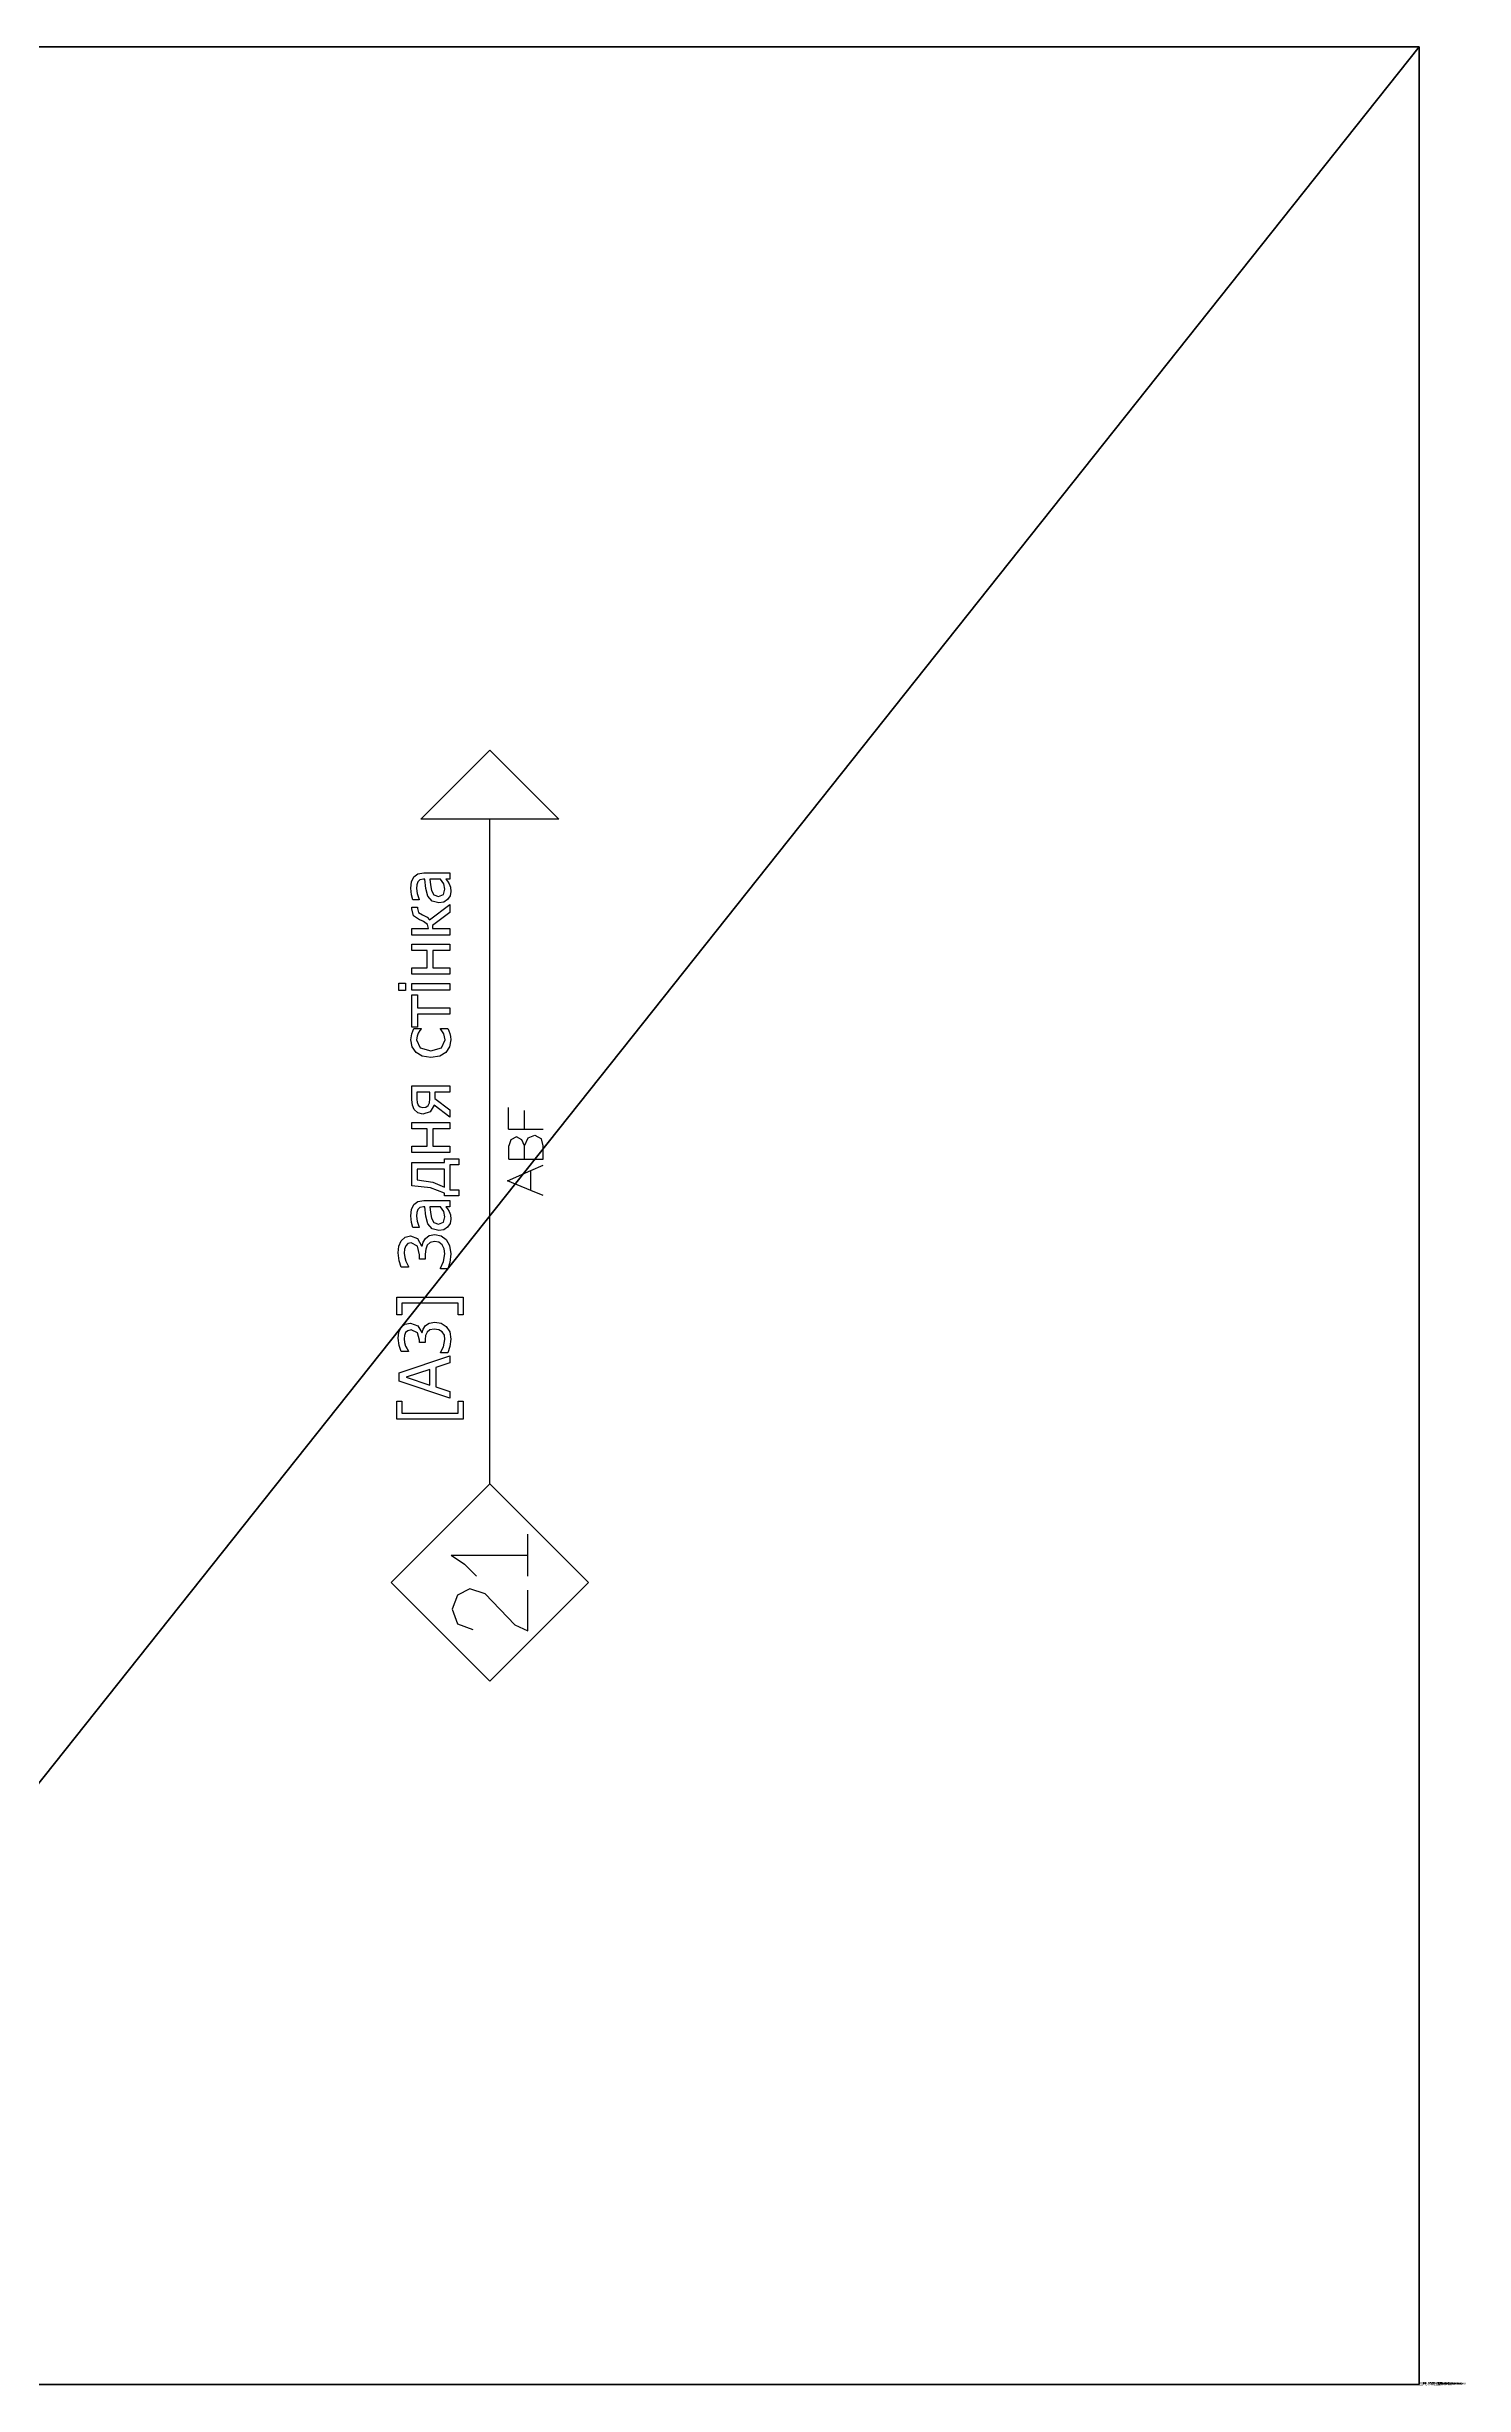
# Model space of a CAD drawing. Header units: millimetres. Extents: x -45532 to 18, y -11338 to 4436.
# Drawn here: x -557 to 18, y 0 to 948 of the extents above; entities that cross this region are included whole.
import ezdxf

# ---------------------------------------------------------------- set-up
doc = ezdxf.new("R2010")
doc.units = ezdxf.units.MM
doc.header["$LTSCALE"] = 25.4
doc.layers.get('0').update_dxf_attribs({"true_color": 0xffffff})
doc.layers.add('ABF_cuttingLines', color=134, linetype='Continuous', true_color=0x009987)
doc.layers.add('ABF_Label', color=190, linetype='Continuous', true_color=0x9900ff)

# ---------------------------------------------------------------- blocks, each defined once
blk = doc.blocks.new('Group1143#1')
at = {"layer": 'ABF_Label', "color": 0}
for p, q in [((-52.37, 6.86), (-52.37, 23.92)), ((-52.37, 23.92), (-47.81, 23.92)), ((-47.81, 22.67), (-50.84, 22.67)), ((-50.84, 22.67), (-50.84, 8.11)), ((-47.81, 23.92), (-47.81, 22.67)), ((-47.04, 10.29), (-42.65, 23.33)), ((-41.62, 21.56), (-43.63, 15.42)), ((-42.65, 23.33), (-40.51, 23.33)), ((-39.61, 15.42), (-41.62, 21.56)), ((-40.51, 23.33), (-36.11, 10.29)), ((-34.99, 22.8), (-33.44, 23.35)), ((-34.99, 20.95), (-34.99, 22.8)), ((-34.89, 20.95), (-34.99, 20.95)), ((-34.33, 21.31), (-34.89, 20.95)), ((-33.6, 21.68), (-34.33, 21.31)), ((-32.67, 21.98), (-33.6, 21.68)), ((-33.44, 23.35), (-31.58, 23.6)), ((-32.69, 16.63), (-32.69, 18.09)), ((-32.69, 18.09), (-32.11, 18.09)), ((-31.72, 22.09), (-32.67, 21.98)), ((-32.11, 18.09), (-30.19, 18.65)), ((-30.87, 22), (-31.72, 22.09)), ((-31.58, 23.6), (-30.04, 23.42)), ((-30.13, 21.69), (-30.87, 22)), ((-30.19, 18.65), (-29.45, 20.28)), ((-29.64, 21.12), (-30.13, 21.69)), ((-28.39, 18.57), (-30.09, 17.53)), ((-30.04, 23.42), (-28.84, 22.87)), ((-29.45, 20.28), (-29.64, 21.12)), ((-28.84, 22.87), (-27.97, 21.85)), ((-27.68, 20.46), (-28.39, 18.57)), ((-27.97, 21.85), (-27.68, 20.46)), ((-25.55, 22.67), (-25.55, 23.92)), ((-25.55, 23.92), (-20.99, 23.92)), ((-22.53, 22.67), (-25.55, 22.67)), ((-22.53, 8.11), (-22.53, 22.67)), ((-20.99, 23.92), (-20.99, 6.86)), ((-13.23, 22.82), (-11.61, 23.33)), ((-13.23, 20.9), (-13.23, 22.82)), ((-13.12, 20.9), (-13.23, 20.9)), ((-12.56, 21.23), (-13.12, 20.9)), ((-11.76, 21.62), (-12.56, 21.23)), ((-10.74, 21.93), (-11.76, 21.62)), ((-11.61, 23.33), (-9.59, 23.57)), ((-11.25, 16.64), (-11.25, 18.1)), ((-11.25, 18.1), (-10.06, 18.1)), ((-9.63, 22.05), (-10.74, 21.93)), ((-10.06, 18.1), (-7.84, 18.65)), ((-8.65, 21.97), (-9.63, 22.05)), ((-9.59, 23.57), (-7.86, 23.4)), ((-7.79, 21.65), (-8.65, 21.97)), ((-7.86, 23.4), (-6.53, 22.84)), ((-7.84, 18.65), (-7, 20.26)), ((-7.2, 21.09), (-7.79, 21.65)), ((-5.92, 18.59), (-7.76, 17.56)), ((-7, 20.26), (-7.2, 21.09)), ((-6.53, 22.84), (-5.54, 21.83)), ((-5.21, 20.44), (-5.92, 18.59)), ((-5.54, 21.83), (-5.21, 20.44)), ((-3.07, 19.86), (-1.77, 20.15)), ((-3.07, 18.19), (-3.07, 19.86)), ((-2.98, 18.19), (-3.07, 18.19)), ((-1.44, 18.69), (-2.98, 18.19)), ((-1.77, 20.15), (-0.09, 20.31)), ((-0.1, 18.86), (-1.44, 18.69)), ((0.84, 18.79), (-0.1, 18.86)), ((-0.09, 20.31), (1.61, 20.15)), ((1.61, 18.52), (0.84, 18.79)), ((1.61, 20.15), (2.86, 19.58)), ((2.1, 17.98), (1.61, 18.52)), ((2.86, 19.58), (3.65, 18.54)), ((3.65, 18.54), (3.92, 16.98)), ((7.12, 15.26), (7.65, 20.07)), ((7.65, 20.07), (13.65, 20.07)), ((9.2, 18.69), (8.6, 14.69)), ((12, 18.69), (9.2, 18.69)), ((12, 11.69), (12, 18.69)), ((13.65, 20.07), (13.65, 11.69)), ((16.24, 10.29), (16.24, 20.07)), ((16.24, 20.07), (17.89, 20.07)), ((17.89, 20.07), (17.89, 16.12)), ((22.32, 16.12), (22.32, 20.07)), ((22.32, 20.07), (23.96, 20.07)), ((23.96, 20.07), (23.96, 10.29)), ((26.13, 17.29), (26.45, 18.56)), ((26.45, 18.56), (27.31, 19.49)), ((27.31, 19.49), (28.41, 19.93)), ((28.46, 18.46), (27.98, 17.94)), ((28.41, 19.93), (29.9, 20.07)), ((29.09, 18.7), (28.46, 18.46)), ((29.99, 18.76), (29.09, 18.7)), ((29.9, 20.07), (33.42, 20.07)), ((31.78, 18.76), (29.99, 18.76)), ((31.78, 15.47), (31.78, 18.76)), ((33.42, 20.07), (33.42, 10.29)), ((41.08, 17.39), (42.01, 18.97)), ((42.01, 18.97), (43.45, 19.96)), ((45.27, 18.87), (43.22, 17.91)), ((43.45, 19.96), (45.3, 20.3)), ((46.17, 18.74), (45.27, 18.87)), ((45.3, 20.3), (46.85, 20.07)), ((46.97, 18.44), (46.17, 18.74)), ((46.85, 20.07), (48.19, 19.55)), ((47.64, 18.04), (46.97, 18.44)), ((48.19, 19.55), (48.19, 17.7)), ((48.53, 18.63), (48.53, 20.07)), ((48.53, 20.07), (56.83, 20.07)), ((51.86, 18.63), (48.53, 18.63)), ((51.86, 10.29), (51.86, 18.63)), ((56.83, 18.63), (53.51, 18.63)), ((53.51, 18.63), (53.51, 10.29)), ((56.83, 20.07), (56.83, 18.63)), ((57.98, 21.71), (57.98, 23.42)), ((57.98, 23.42), (59.86, 23.42)), ((59.86, 21.71), (57.98, 21.71)), ((58.1, 10.29), (58.1, 20.07)), ((58.1, 20.07), (59.74, 20.07)), ((59.74, 20.07), (59.74, 10.29)), ((59.86, 23.42), (59.86, 21.71)), ((62.16, 10.29), (62.16, 20.07)), ((62.16, 20.07), (63.81, 20.07)), ((63.81, 20.07), (63.81, 16.12)), ((68.24, 16.12), (68.24, 20.07)), ((68.24, 20.07), (69.89, 20.07)), ((69.89, 20.07), (69.89, 10.29)), ((72.26, 10.29), (72.26, 20.07)), ((72.26, 20.07), (73.91, 20.07)), ((73.91, 20.07), (73.91, 15.82)), ((75.98, 17.6), (76.16, 18.1)), ((76.16, 18.1), (77.23, 19.63)), ((77.23, 19.63), (79.01, 20.07)), ((78.04, 18.37), (77.46, 17.33)), ((79.08, 18.66), (78.04, 18.37)), ((79.01, 20.07), (79.46, 20.07)), ((79.46, 18.66), (79.08, 18.66)), ((79.46, 20.07), (79.46, 18.66)), ((81.31, 19.86), (82.61, 20.15)), ((81.31, 18.19), (81.31, 19.86)), ((81.4, 18.19), (81.31, 18.19)), ((82.94, 18.69), (81.4, 18.19)), ((82.61, 20.15), (84.29, 20.31)), ((84.28, 18.86), (82.94, 18.69)), ((85.22, 18.79), (84.28, 18.86)), ((84.29, 20.31), (85.99, 20.15)), ((85.99, 18.52), (85.22, 18.79)), ((85.99, 20.15), (87.24, 19.58)), ((86.48, 17.98), (85.99, 18.52)), ((87.24, 19.58), (88.03, 18.54)), ((88.03, 18.54), (88.3, 16.98)), ((-44.11, 13.93), (-45.29, 10.29)), ((-39.12, 13.93), (-44.11, 13.93)), ((-43.63, 15.42), (-39.61, 15.42)), ((-37.94, 10.29), (-39.12, 13.93)), ((-35.35, 10.83), (-35.35, 12.67)), ((-35.35, 12.67), (-35.23, 12.67)), ((-35.23, 12.67), (-33.75, 11.9)), ((-31.94, 16.63), (-32.69, 16.63)), ((-30.85, 16.53), (-31.94, 16.63)), ((-29.98, 16.17), (-30.85, 16.53)), ((-30.82, 11.71), (-29.92, 12.26)), ((-30.09, 17.53), (-30.09, 17.41)), ((-30.09, 17.41), (-29.21, 17.14)), ((-29.41, 15.45), (-29.98, 16.17)), ((-29.92, 12.26), (-29.39, 13.11)), ((-29.2, 14.29), (-29.41, 15.45)), ((-29.39, 13.11), (-29.2, 14.29)), ((-29.21, 17.14), (-28.33, 16.57)), ((-27.73, 12.54), (-28.58, 11.23)), ((-28.33, 16.57), (-27.68, 15.6)), ((-27.42, 14.16), (-27.73, 12.54)), ((-27.68, 15.6), (-27.42, 14.16)), ((-13.66, 10.8), (-13.66, 12.74)), ((-13.66, 12.74), (-13.54, 12.74)), ((-13.54, 12.74), (-11.84, 11.92)), ((-9.89, 16.64), (-11.25, 16.64)), ((-8.61, 16.52), (-9.89, 16.64)), ((-7.58, 16.12), (-8.61, 16.52)), ((-8.55, 11.74), (-7.49, 12.3)), ((-7.76, 17.56), (-7.76, 17.43)), ((-7.76, 17.43), (-6.81, 17.15)), ((-6.9, 15.39), (-7.58, 16.12)), ((-7.49, 12.3), (-6.86, 13.13)), ((-6.66, 14.27), (-6.9, 15.39)), ((-6.86, 13.13), (-6.66, 14.27)), ((-6.81, 17.15), (-5.87, 16.58)), ((-5.21, 12.56), (-6.17, 11.25)), ((-5.87, 16.58), (-5.15, 15.64)), ((-4.86, 14.18), (-5.21, 12.56)), ((-5.15, 15.64), (-4.86, 14.18)), ((-3.87, 13.13), (-3.44, 14.86)), ((-3.63, 11.88), (-3.87, 13.13)), ((-3.44, 14.86), (-2.08, 15.99)), ((-1.74, 14.39), (-2.17, 13.23)), ((-2.17, 13.23), (-1.7, 11.96)), ((-2.08, 15.99), (-0.14, 16.51)), ((-0.66, 15.01), (-1.74, 14.39)), ((0.79, 15.27), (-0.66, 15.01)), ((-0.14, 16.51), (2.28, 16.73)), ((2.28, 15.42), (0.79, 15.27)), ((1.09, 11.87), (2.28, 12.7)), ((2.28, 17.04), (2.1, 17.98)), ((2.28, 16.73), (2.28, 17.04)), ((2.28, 12.7), (2.28, 15.42)), ((3.92, 16.98), (3.92, 10.29)), ((5.75, 11.69), (7.12, 15.26)), ((8.6, 14.69), (7.37, 11.69)), ((17.89, 16.12), (22.32, 16.12)), ((22.32, 14.7), (17.89, 14.7)), ((17.89, 14.7), (17.89, 10.29)), ((22.32, 10.29), (22.32, 14.7)), ((25.33, 10.29), (28.47, 14.32)), ((26.69, 15.39), (26.13, 17.29)), ((28.47, 14.32), (26.69, 15.39)), ((30.15, 14.17), (27.25, 10.29)), ((27.98, 17.94), (27.82, 17.24)), ((27.82, 17.24), (27.93, 16.45)), ((27.93, 16.45), (28.33, 15.9)), ((28.33, 15.9), (29.07, 15.55)), ((29.07, 15.55), (30.04, 15.47)), ((30.04, 15.47), (31.78, 15.47)), ((31.78, 14.17), (30.15, 14.17)), ((31.78, 10.29), (31.78, 14.17)), ((40.74, 15.17), (41.08, 17.39)), ((41.07, 12.91), (40.74, 15.17)), ((42.01, 11.32), (41.07, 12.91)), ((43.22, 17.91), (42.44, 15.17)), ((42.44, 15.17), (43.19, 12.47)), ((43.19, 12.47), (45.27, 11.5)), ((46.81, 11.83), (48.09, 12.69)), ((48.09, 17.7), (47.64, 18.04)), ((48.19, 17.7), (48.09, 17.7)), ((48.09, 12.69), (48.19, 12.69)), ((48.19, 12.69), (48.19, 10.84)), ((63.81, 16.12), (68.24, 16.12)), ((68.24, 14.7), (63.81, 14.7)), ((63.81, 14.7), (63.81, 10.29)), ((68.24, 10.29), (68.24, 14.7)), ((73.91, 15.82), (75, 16.09)), ((74.73, 14.8), (73.91, 14.8)), ((73.91, 14.8), (73.91, 10.29)), ((78.08, 10.29), (74.73, 14.8)), ((75, 16.09), (75.76, 17.09)), ((75.76, 17.09), (75.98, 17.6)), ((76.88, 16.15), (76.15, 15.49)), ((76.15, 15.49), (80.13, 10.29)), ((77.46, 17.33), (76.88, 16.15)), ((80.51, 13.13), (80.94, 14.86)), ((80.75, 11.88), (80.51, 13.13)), ((80.94, 14.86), (82.3, 15.99)), ((82.64, 14.39), (82.21, 13.23)), ((82.21, 13.23), (82.68, 11.96)), ((82.3, 15.99), (84.24, 16.51)), ((83.72, 15.01), (82.64, 14.39)), ((85.17, 15.27), (83.72, 15.01)), ((84.24, 16.51), (86.66, 16.73)), ((86.66, 15.42), (85.17, 15.27)), ((85.48, 11.87), (86.66, 12.7)), ((86.66, 17.04), (86.48, 17.98)), ((86.66, 16.73), (86.66, 17.04)), ((86.66, 12.7), (86.66, 15.42)), ((88.3, 16.98), (88.3, 10.29)), ((-105.11, 8.28), (-106.54, 4.38)), ((-101.36, 9.68), (-105.11, 8.28)), ((-97.77, 8.36), (-101.36, 9.68)), ((-96.13, 5.11), (-97.77, 8.36)), ((-89.75, 6.49), (-92.87, 3.46)), ((-87.45, 9.95), (-89.75, 6.49)), ((-87.45, 9.95), (-87.45, -9.78)), ((-47.81, 6.86), (-52.37, 6.86)), ((-50.84, 8.11), (-47.81, 8.11)), ((-47.81, 8.11), (-47.81, 6.86)), ((-45.29, 10.29), (-47.04, 10.29)), ((-36.11, 10.29), (-37.94, 10.29)), ((-33.73, 10.26), (-35.35, 10.83)), ((-33.75, 11.9), (-31.89, 11.54)), ((-31.79, 10.02), (-33.73, 10.26)), ((-31.89, 11.54), (-30.82, 11.71)), ((-29.95, 10.33), (-31.79, 10.02)), ((-28.58, 11.23), (-29.95, 10.33)), ((-25.55, 6.86), (-25.55, 8.11)), ((-25.55, 8.11), (-22.53, 8.11)), ((-20.99, 6.86), (-25.55, 6.86)), ((-12.03, 10.3), (-13.66, 10.8)), ((-9.8, 10.05), (-12.03, 10.3)), ((-11.84, 11.92), (-9.83, 11.57)), ((-9.83, 11.57), (-8.55, 11.74)), ((-7.73, 10.36), (-9.8, 10.05)), ((-6.17, 11.25), (-7.73, 10.36)), ((-3, 10.89), (-3.63, 11.88)), ((-2.05, 10.25), (-3, 10.89)), ((-0.9, 10.02), (-2.05, 10.25)), ((-1.7, 11.96), (-0.32, 11.54)), ((0.24, 10.14), (-0.9, 10.02)), ((-0.32, 11.54), (1.09, 11.87)), ((1.09, 10.49), (0.24, 10.14)), ((1.74, 10.92), (1.09, 10.49)), ((2.28, 11.33), (1.74, 10.92)), ((2.28, 10.29), (2.28, 11.33)), ((3.92, 10.29), (2.28, 10.29)), ((5.11, 7.94), (5.11, 11.69)), ((5.11, 11.69), (5.75, 11.69)), ((6.64, 7.94), (5.11, 7.94)), ((13.09, 10.32), (6.64, 10.32)), ((6.64, 10.32), (6.64, 7.94)), ((7.37, 11.69), (12, 11.69)), ((13.09, 7.94), (13.09, 10.32)), ((14.62, 7.94), (13.09, 7.94)), ((13.65, 11.69), (14.62, 11.69)), ((14.62, 11.69), (14.62, 7.94)), ((17.89, 10.29), (16.24, 10.29)), ((23.96, 10.29), (22.32, 10.29)), ((27.25, 10.29), (25.33, 10.29)), ((33.42, 10.29), (31.78, 10.29)), ((43.45, 10.38), (42.01, 11.32)), ((45.3, 10.07), (43.45, 10.38)), ((45.27, 11.5), (46.81, 11.83)), ((46.16, 10.14), (45.3, 10.07)), ((46.91, 10.33), (46.16, 10.14)), ((47.58, 10.57), (46.91, 10.33)), ((48.19, 10.84), (47.58, 10.57)), ((53.51, 10.29), (51.86, 10.29)), ((59.74, 10.29), (58.1, 10.29)), ((63.81, 10.29), (62.16, 10.29)), ((69.89, 10.29), (68.24, 10.29)), ((73.91, 10.29), (72.26, 10.29)), ((80.13, 10.29), (78.08, 10.29)), ((81.38, 10.89), (80.75, 11.88)), ((82.33, 10.25), (81.38, 10.89)), ((83.48, 10.02), (82.33, 10.25)), ((82.68, 11.96), (84.07, 11.54)), ((84.62, 10.14), (83.48, 10.02)), ((84.07, 11.54), (85.48, 11.87)), ((85.47, 10.49), (84.62, 10.14)), ((86.12, 10.92), (85.47, 10.49)), ((86.66, 11.33), (86.12, 10.92)), ((86.66, 10.29), (86.66, 11.33)), ((88.3, 10.29), (86.66, 10.29)), ((-97.39, 1.2), (-105.35, -6.45)), ((-97.39, 1.2), (-96.13, 5.11)), ((-69.06, 0), (102.08, 0)), ((6.49, -10.57), (8.95, -4.58)), ((8.95, -4.58), (11.61, -10.57)), ((14.53, -4.88), (17.96, -4.88)), ((14.53, -4.88), (14.53, -8.98)), ((19.51, -5.38), (17.96, -4.88)), ((20.29, -6.84), (19.51, -5.38)), ((22.27, -4.79), (22.27, -8.97)), ((22.27, -4.79), (27.81, -4.79)), ((-105.35, -6.45), (-106.91, -9.78)), ((-106.91, -9.78), (-96.46, -9.78)), ((-92.87, -9.78), (-87.45, -9.78)), ((-87.45, -9.78), (-82.02, -9.78)), ((5.21, -13.72), (6.49, -10.57)), ((6.49, -10.57), (11.61, -10.57)), ((11.61, -10.57), (13.01, -13.72)), ((14.53, -8.98), (14.53, -13.72)), ((14.53, -8.98), (17.96, -8.98)), ((17.96, -8.98), (19.55, -8.25)), ((17.96, -8.98), (20.04, -9.9)), ((19.55, -8.25), (20.29, -6.84)), ((20.74, -11.59), (19.76, -13.36)), ((20.04, -9.9), (20.74, -11.59)), ((22.27, -8.97), (27.09, -8.97)), ((22.27, -8.97), (22.27, -13.72)), ((14.53, -13.72), (17.96, -13.72)), ((17.96, -13.72), (19.76, -13.36))]:
    blk.add_line(p, q, dxfattribs=at)
for points in [[(-69.06, 0, 0), (-94.46, -25.4, 0), (-119.86, 0, 0), (-94.46, 25.4, 0), (-69.06, 0, 0)], [(102.08, 17.78, 0), (119.86, 0, 0), (102.08, -17.78, 0), (102.08, 17.78, 0)]]:
    blk.add_polyline3d(points, close=True, dxfattribs=at)
blk = doc.blocks.new('Group1706#1')
at = {"layer": 'ABF_cuttingLines', "color": 0}
blk.add_polyline3d([(-756, 3076.68, 0), (-756, 2128.68, 0), (-2, 2128.68, 0), (-2, 3076.68, 0), (-756, 3076.68, 0)], close=True, dxfattribs=at)
blk = doc.blocks.new('_____ ______#19')
at = {"layer": 'ABF_cuttingLines', "color": 0}
for p, q in [((-2, 3076.68), (-756, 3076.68)), ((-2, 3076.68, 3), (-756, 3076.68, 3)), ((-2, 3076.68), (-756, 3076.68)), ((-2, 3076.68, 3), (-756, 3076.68, 3)), ((-2, 2128.68), (-2, 3076.68)), ((-2, 2128.68, 3), (-2, 3076.68, 3)), ((-2, 2128.68), (-2, 3076.68)), ((-2, 3076.68), (-2, 3076.68, 3)), ((-2, 2128.68, 3), (-2, 3076.68, 3)), ((-2, 3076.68), (-2, 3076.68, 3)), ((-756, 2128.68), (-2, 2128.68)), ((-756, 2128.68, 3), (-2, 2128.68, 3)), ((-756, 2128.68), (-2, 2128.68)), ((-756, 2128.68, 3), (-2, 2128.68, 3)), ((-2, 2128.68), (-2, 2128.68, 3)), ((-2, 2128.68), (-2, 2128.68, 3))]:
    blk.add_line(p, q, dxfattribs=at)
blk.add_blockref('Group1706#1', (0, 0, 3), dxfattribs=at)
at = {"layer": 'ABF_Label', "color": 0, "xscale": 1.574803149606299, "yscale": 1.574803149606299, "rotation": 90}
blk.add_blockref('Group1143#1', (-379, 2602.68, 3), dxfattribs=at)
at = {"color": 0}
mesh = blk.add_polyface(dxfattribs=at)
corners = [(-2, 3076.68), (-756, 2128.68), (-756, 3076.68), (-2, 2128.68)]
mesh.append_faces([[corners[k] for k in face] for face in [(0, 1, 2), (1, 0, 3)]], dxfattribs={"vtx0": -1, "color": 0})
at = {"color": 7, "true_color": 0xffffff}
mesh = blk.add_polyface(dxfattribs=at)
corners = [(-756, 2128.68, 3), (-2, 3076.68, 3), (-756, 3076.68, 3), (-2, 2128.68, 3)]
mesh.append_faces([[corners[k] for k in face] for face in [(0, 1, 2), (1, 0, 3)]], dxfattribs={"vtx0": -1, "color": 7})
at = {"color": 0}
mesh = blk.add_polyface(dxfattribs=at)
corners = [(-756, 3076.68, 3), (-2, 3076.68), (-756, 3076.68), (-2, 3076.68, 3)]
mesh.append_faces([[corners[k] for k in face] for face in [(0, 1, 2), (1, 0, 3)]], dxfattribs={"vtx0": -1, "color": 0})
mesh = blk.add_polyface(dxfattribs=at)
corners = [(-2, 3076.68), (-2, 2128.68, 3), (-2, 2128.68), (-2, 3076.68, 3)]
mesh.append_faces([[corners[k] for k in face] for face in [(0, 1, 2), (1, 0, 3)]], dxfattribs={"vtx0": -1, "color": 0})
mesh = blk.add_polyface(dxfattribs=at)
corners = [(-2, 2128.68, 3), (-756, 2128.68), (-2, 2128.68), (-756, 2128.68, 3)]
mesh.append_faces([[corners[k] for k in face] for face in [(0, 1, 2), (1, 0, 3)]], dxfattribs={"vtx0": -1, "color": 0})
blk = doc.blocks.new('_____ ______#20')
blk = doc.blocks.new('_____ ______#21')
blk = doc.blocks.new('_____ ______#22')
blk = doc.blocks.new('_____ ______#23')
blk = doc.blocks.new('_____ ______#24')
blk = doc.blocks.new('_152684____0110_280010303_THICKNESS_3')
at = {"color": 0}
ref = blk.add_blockref('_____ ______#22', (-6724.68, -0.5), dxfattribs=at)
ref.add_attrib('Skp_GroupInstanceName', '__48. [Ш3] Задня стінка', (0, 0), dxfattribs={"height": 1})
ref = blk.add_blockref('_____ ______#23', (-6404.95, -0.5), dxfattribs=at)
ref.add_attrib('Skp_GroupInstanceName', '__39. [Ш2] Задня стінка', (0, 0), dxfattribs={"height": 1})
ref = blk.add_blockref('_____ ______#24', (-6051.47, -0.5), dxfattribs=at)
ref.add_attrib('Skp_GroupInstanceName', '__30. [Ш1] Задня стінка', (0, 0), dxfattribs={"height": 1})
ref = blk.add_blockref('_____ ______#21', (-1526, -548.88), dxfattribs=at)
ref.add_attrib('Skp_GroupInstanceName', '__10. [А2] Задня стінка', (0, 0), dxfattribs={"height": 1})
ref = blk.add_blockref('_____ ______#20', (-762, 894.45), dxfattribs=at)
ref.add_attrib('Skp_GroupInstanceName', '__7. [А1] Задня стінка', (0, 0), dxfattribs={"height": 1})
ref = blk.add_blockref('_____ ______#19', (2, -2128.68), dxfattribs=at)
ref.add_attrib('Skp_GroupInstanceName', '__21. [А3] Задня стінка', (0, 0), dxfattribs={"height": 1})
blk = doc.blocks.new('_____#82')
blk = doc.blocks.new('_____#83')
blk = doc.blocks.new('_____#84')
blk = doc.blocks.new('_____#85')
blk = doc.blocks.new('_____#86')
blk = doc.blocks.new('_____#87')
blk = doc.blocks.new('_____#88')
blk = doc.blocks.new('_____#89')
blk = doc.blocks.new('_____#90')
blk = doc.blocks.new('_____#91')
blk = doc.blocks.new('_____#92')
blk = doc.blocks.new('_____#93')
blk = doc.blocks.new('_201238___._KRONOSPAN_5981_PD__NEW_2800207018_THICKNESS_18')
at = {"color": 0}
ref = blk.add_blockref('_____#93', (-7794.82, 0), dxfattribs=at)
ref.add_attrib('Skp_GroupInstanceName', '__45. [Ш3] Двері ліві', (0, 0), dxfattribs={"height": 1})
ref = blk.add_blockref('_____#92', (-6835.82, 0), dxfattribs=at)
ref.add_attrib('Skp_GroupInstanceName', '__46. [Ш3] Двері праві', (0, 0), dxfattribs={"height": 1})
ref = blk.add_blockref('_____#91', (-7630.55, 0), dxfattribs=at)
ref.add_attrib('Skp_GroupInstanceName', '__36. [Ш2] Двері праві', (0, 0), dxfattribs={"height": 1})
ref = blk.add_blockref('_____#90', (-7623.55, 0), dxfattribs=at)
ref.add_attrib('Skp_GroupInstanceName', '__41. [Ш2] Двері ліві', (0, 0), dxfattribs={"height": 1})
ref = blk.add_blockref('_____#89', (-8452.03, 0), dxfattribs=at)
ref.add_attrib('Skp_GroupInstanceName', '__26. [Ш1] __Двері ліві', (0, 0), dxfattribs={"height": 1})
ref = blk.add_blockref('_____#88', (-7493.03, 0), dxfattribs=at)
ref.add_attrib('Skp_GroupInstanceName', '__32. [Ш1] __Двері праві', (0, 0), dxfattribs={"height": 1})
ref = blk.add_blockref('_____#87', (-7832.62, -1.5), dxfattribs=at)
ref.add_attrib('Skp_GroupInstanceName', '__16. [А2] __Двері ліві', (0, 0), dxfattribs={"height": 1})
ref = blk.add_blockref('_____#86', (-6873.62, -1.5), dxfattribs=at)
ref.add_attrib('Skp_GroupInstanceName', '__11. [А2] __Двері праві', (0, 0), dxfattribs={"height": 1})
ref = blk.add_blockref('_____#85', (-5286.82, -1.5), dxfattribs=at)
ref.add_attrib('Skp_GroupInstanceName', '__22. [А3] __Двері ліві', (0, 0), dxfattribs={"height": 1})
ref = blk.add_blockref('_____#84', (-7826.95, -1.5), dxfattribs=at)
ref.add_attrib('Skp_GroupInstanceName', '__1. [А1] __Двері ліві', (0, 0), dxfattribs={"height": 1})
ref = blk.add_blockref('_____#83', (-3844.82, -1.5), dxfattribs=at)
ref.add_attrib('Skp_GroupInstanceName', '__19. [А3] __Двері праві', (0, 0), dxfattribs={"height": 1})
ref = blk.add_blockref('_____#82', (-6384.95, -1.5), dxfattribs=at)
ref.add_attrib('Skp_GroupInstanceName', '__8. [А1] __Двері праві', (0, 0), dxfattribs={"height": 1})
blk = doc.blocks.new('_____#94')
blk = doc.blocks.new('______#75')
blk = doc.blocks.new('______#76')
blk = doc.blocks.new('______#77')
blk = doc.blocks.new('______#78')
blk = doc.blocks.new('______#79')
blk = doc.blocks.new('______#80')
blk = doc.blocks.new('______#81')
blk = doc.blocks.new('______#82')
blk = doc.blocks.new('______#83')
blk = doc.blocks.new('______#84')
blk = doc.blocks.new('______#85')
blk = doc.blocks.new('______#86')
blk = doc.blocks.new('______#87')
blk = doc.blocks.new('______#88')
blk = doc.blocks.new('______#89')
blk = doc.blocks.new('______#90')
blk = doc.blocks.new('______#91')
blk = doc.blocks.new('______#92')
blk = doc.blocks.new('______#93')
blk = doc.blocks.new('______#94')
blk = doc.blocks.new('______#95')
blk = doc.blocks.new('______#96')
blk = doc.blocks.new('______#97')
blk = doc.blocks.new('______#98')
blk = doc.blocks.new('______#99')
blk = doc.blocks.new('_____#95')
blk = doc.blocks.new('_____#96')
blk = doc.blocks.new('_____#97')
blk = doc.blocks.new('_____#98')
blk = doc.blocks.new('_____#99')
blk = doc.blocks.new('_____#100')
blk = doc.blocks.new('_____#101')
blk = doc.blocks.new('_____#102')
blk = doc.blocks.new('_____#31')
blk = doc.blocks.new('___#46')
blk = doc.blocks.new('___#47')
blk = doc.blocks.new('___#48')
blk = doc.blocks.new('___#49')
blk = doc.blocks.new('___#50')
blk = doc.blocks.new('___#51')
blk = doc.blocks.new('_____#103')
blk = doc.blocks.new('_____#104')
blk = doc.blocks.new('_____#105')
blk = doc.blocks.new('_____#106')
blk = doc.blocks.new('_____#107')
blk = doc.blocks.new('_____#108')
blk = doc.blocks.new('___#52')
blk = doc.blocks.new('___#53')
blk = doc.blocks.new('___#54')
blk = doc.blocks.new('___#55')
blk = doc.blocks.new('___#56')
blk = doc.blocks.new('___#57')
blk = doc.blocks.new('___#58')
blk = doc.blocks.new('___#59')
blk = doc.blocks.new('___#60')
blk = doc.blocks.new('_48501___EGGER_W_1000_ST9___2800207018__THICKNESS_18')
at = {"color": 0}
ref = blk.add_blockref('___#47', (-30662.88, 4434.68), dxfattribs=at)
ref.add_attrib('Skp_GroupInstanceName', '__51. [Ш3] Кришка', (0, 0), dxfattribs={"height": 1})
ref = blk.add_blockref('___#46', (-30174.81, 3156.95), dxfattribs=at)
ref.add_attrib('Skp_GroupInstanceName', '__38. [Ш2] Кришка', (0, 0), dxfattribs={"height": 1})
ref = blk.add_blockref('_____#106', (-24016.18, 3078.68), dxfattribs=at)
ref.add_attrib('Skp_GroupInstanceName', '__24. [А3] __Криша', (0, 0), dxfattribs={"height": 1})
ref = blk.add_blockref('___#60', (-42374.81, -16.5), dxfattribs=at)
ref.add_attrib('Skp_GroupInstanceName', '__37. [Ш2] Права боковина', (0, 0), dxfattribs={"height": 1})
ref = blk.add_blockref('___#59', (-41743.19, -16.5), dxfattribs=at)
ref.add_attrib('Skp_GroupInstanceName', '__42. [Ш2] Ліва боковина', (0, 0), dxfattribs={"height": 1})
ref = blk.add_blockref('___#58', (-41294.54, -16.5), dxfattribs=at)
ref.add_attrib('Skp_GroupInstanceName', '__25. [Ш1] __Права боковина', (0, 0), dxfattribs={"height": 1})
ref = blk.add_blockref('___#57', (-40422.88, -16.5), dxfattribs=at)
ref.add_attrib('Skp_GroupInstanceName', '__47. [Ш3] Права боковина', (0, 0), dxfattribs={"height": 1})
ref = blk.add_blockref('___#56', (-40035.12, -16.5), dxfattribs=at)
ref.add_attrib('Skp_GroupInstanceName', '__50. [Ш3] Ліва боковина', (0, 0), dxfattribs={"height": 1})
ref = blk.add_blockref('___#55', (-39163.46, -16.5), dxfattribs=at)
ref.add_attrib('Skp_GroupInstanceName', '__31. [Ш1] __Ліва боковина', (0, 0), dxfattribs={"height": 1})
ref = blk.add_blockref('___#54', (-38714.81, -16.5), dxfattribs=at)
ref.add_attrib('Skp_GroupInstanceName', '__40. [Ш2] Центр', (0, 0), dxfattribs={"height": 1})
ref = blk.add_blockref('___#53', (-37982.88, -16.5), dxfattribs=at)
ref.add_attrib('Skp_GroupInstanceName', '__49. [Ш3] Центр', (0, 0), dxfattribs={"height": 1})
ref = blk.add_blockref('___#51', (-33364.54, 1845.47), dxfattribs=at)
ref.add_attrib('Skp_GroupInstanceName', '__35. [Ш1] __Дно', (0, 0), dxfattribs={"height": 1})
ref = blk.add_blockref('___#48', (-31534.54, 1845.47), dxfattribs=at)
ref.add_attrib('Skp_GroupInstanceName', '__28. [Ш1] __Кришка', (0, 0), dxfattribs={"height": 1})
ref = blk.add_blockref('_____#31', (-29403.46, 1827.47), dxfattribs=at)
ref.add_attrib('Skp_GroupInstanceName', '__29. [Ш1] __Полиця', (0, 0), dxfattribs={"height": 1})
ref = blk.add_blockref('___#52', (-37634.54, -16.5), dxfattribs=at)
ref.add_attrib('Skp_GroupInstanceName', '__27. [Ш1] __Центр', (0, 0), dxfattribs={"height": 1})
ref = blk.add_blockref('_____#107', (-25684.74, 1498.88), dxfattribs=at)
ref.add_attrib('Skp_GroupInstanceName', '__12. [А2] __Криша', (0, 0), dxfattribs={"height": 1})
ref = blk.add_blockref('_____#108', (-26329.79, 55.55), dxfattribs=at)
ref.add_attrib('Skp_GroupInstanceName', '__2. [А1] __Криша', (0, 0), dxfattribs={"height": 1})
ref = blk.add_blockref('_____#105', (-24464.74, -546.88), dxfattribs=at)
ref.add_attrib('Skp_GroupInstanceName', '__9. [А2] __Дно', (0, 0), dxfattribs={"height": 1})
ref = blk.add_blockref('_____#104', (-22796.18, -2126.68), dxfattribs=at)
ref.add_attrib('Skp_GroupInstanceName', '__23. [А3] __Дно', (0, 0), dxfattribs={"height": 1})
ref = blk.add_blockref('_____#103', (-23279.79, 896.45), dxfattribs=at)
ref.add_attrib('Skp_GroupInstanceName', '__4. [А1] __Дно', (0, 0), dxfattribs={"height": 1})
ref = blk.add_blockref('___#50', (-32614.81, -2204.95), dxfattribs=at)
ref.add_attrib('Skp_GroupInstanceName', '__43. [Ш2] Дно', (0, 0), dxfattribs={"height": 1})
ref = blk.add_blockref('___#49', (-31882.88, -3482.68), dxfattribs=at)
ref.add_attrib('Skp_GroupInstanceName', '__44. [Ш3] Дно', (0, 0), dxfattribs={"height": 1})
ref = blk.add_blockref('_____#102', (-40581.82, -18), dxfattribs=at)
ref.add_attrib('Skp_GroupInstanceName', '__17. [А3] __Центр', (0, 0), dxfattribs={"height": 1})
ref = blk.add_blockref('_____#100', (-38303.26, -18), dxfattribs=at)
ref.add_attrib('Skp_GroupInstanceName', '__15. [А2] __Ліва боковина', (0, 0), dxfattribs={"height": 1})
ref = blk.add_blockref('_____#99', (-37658.21, -18), dxfattribs=at)
ref.add_attrib('Skp_GroupInstanceName', '__6. [А1] __Ліва боковина', (0, 0), dxfattribs={"height": 1})
ref = blk.add_blockref('_____#96', (-36921.82, -18), dxfattribs=at)
ref.add_attrib('Skp_GroupInstanceName', '__18. [А3] __Ліва боковина', (0, 0), dxfattribs={"height": 1})
ref = blk.add_blockref('_____#101', (-17789.79, -18), dxfattribs=at)
ref.add_attrib('Skp_GroupInstanceName', '__3. [А1] __Центр', (0, 0), dxfattribs={"height": 1})
ref = blk.add_blockref('_____#98', (-15959.79, -18), dxfattribs=at)
ref.add_attrib('Skp_GroupInstanceName', '__5. [А1] __Права боковина', (0, 0), dxfattribs={"height": 1})
ref = blk.add_blockref('_____#97', (-14256.18, -18), dxfattribs=at)
ref.add_attrib('Skp_GroupInstanceName', '__20. [А3] __Права боковина', (0, 0), dxfattribs={"height": 1})
ref = blk.add_blockref('_____#95', (-14094.74, -18), dxfattribs=at)
ref.add_attrib('Skp_GroupInstanceName', '__14. [А2] __Права боковина', (0, 0), dxfattribs={"height": 1})
ref = blk.add_blockref('______#99', (-21303.82, -11337.82), dxfattribs=at)
ref.add_attrib('Skp_GroupInstanceName', '__53. Полиця', (0, 0), dxfattribs={"height": 1})
ref = blk.add_blockref('______#98', (-24335.95, -10244.21), dxfattribs=at)
ref.add_attrib('Skp_GroupInstanceName', '__52. Полиця', (0, 0), dxfattribs={"height": 1})
ref = blk.add_blockref('______#97', (-20309.55, 310.82), dxfattribs=at)
ref.add_attrib('Skp_GroupInstanceName', '__63. Полиця', (0, 0), dxfattribs={"height": 1})
ref = blk.add_blockref('______#96', (-19851.55, 310.82), dxfattribs=at)
ref.add_attrib('Skp_GroupInstanceName', '__66. Полиця', (0, 0), dxfattribs={"height": 1})
ref = blk.add_blockref('______#95', (-19393.55, 310.82), dxfattribs=at)
ref.add_attrib('Skp_GroupInstanceName', '__60. Полиця', (0, 0), dxfattribs={"height": 1})
ref = blk.add_blockref('______#94', (-19402.55, 310.81), dxfattribs=at)
ref.add_attrib('Skp_GroupInstanceName', '__65. Полиця', (0, 0), dxfattribs={"height": 1})
ref = blk.add_blockref('______#93', (-18477.55, 310.82), dxfattribs=at)
ref.add_attrib('Skp_GroupInstanceName', '__64. Полиця', (0, 0), dxfattribs={"height": 1})
ref = blk.add_blockref('______#92', (-18019.55, 310.82), dxfattribs=at)
ref.add_attrib('Skp_GroupInstanceName', '__58. Полиця', (0, 0), dxfattribs={"height": 1})
ref = blk.add_blockref('______#91', (-18028.55, 310.81), dxfattribs=at)
ref.add_attrib('Skp_GroupInstanceName', '__62. Полиця', (0, 0), dxfattribs={"height": 1})
ref = blk.add_blockref('______#90', (-18882.03, 450.54), dxfattribs=at)
ref.add_attrib('Skp_GroupInstanceName', '__57. Полиця', (0, 0), dxfattribs={"height": 1})
ref = blk.add_blockref('______#89', (-17112.55, 310.81), dxfattribs=at)
ref.add_attrib('Skp_GroupInstanceName', '__61. Полиця', (0, 0), dxfattribs={"height": 1})
ref = blk.add_blockref('______#88', (-16654.55, 310.81), dxfattribs=at)
ref.add_attrib('Skp_GroupInstanceName', '__59. Полиця', (0, 0), dxfattribs={"height": 1})
ref = blk.add_blockref('______#87', (-17508.03, 450.54), dxfattribs=at)
ref.add_attrib('Skp_GroupInstanceName', '__56. Полиця', (0, 0), dxfattribs={"height": 1})
ref = blk.add_blockref('______#86', (-14460.82, 188.88), dxfattribs=at)
ref.add_attrib('Skp_GroupInstanceName', '__67. Полиця', (0, 0), dxfattribs={"height": 1})
ref = blk.add_blockref('______#85', (-14002.82, 188.88), dxfattribs=at)
ref.add_attrib('Skp_GroupInstanceName', '__68. Полиця', (0, 0), dxfattribs={"height": 1})
ref = blk.add_blockref('______#84', (-13077.82, 188.89), dxfattribs=at)
ref.add_attrib('Skp_GroupInstanceName', '__69. Полиця', (0, 0), dxfattribs={"height": 1})
ref = blk.add_blockref('______#83', (-12619.82, 188.89), dxfattribs=at)
ref.add_attrib('Skp_GroupInstanceName', '__70. Полиця', (0, 0), dxfattribs={"height": 1})
ref = blk.add_blockref('______#82', (-12628.82, 188.88), dxfattribs=at)
ref.add_attrib('Skp_GroupInstanceName', '__71. Полиця', (0, 0), dxfattribs={"height": 1})
ref = blk.add_blockref('______#81', (-11703.82, 188.89), dxfattribs=at)
ref.add_attrib('Skp_GroupInstanceName', '__72. Полиця', (0, 0), dxfattribs={"height": 1})
ref = blk.add_blockref('______#80', (-11245.82, 188.89), dxfattribs=at)
ref.add_attrib('Skp_GroupInstanceName', '__73. Полиця', (0, 0), dxfattribs={"height": 1})
ref = blk.add_blockref('______#79', (-10787.82, 188.89), dxfattribs=at)
ref.add_attrib('Skp_GroupInstanceName', '__74. Полиця', (0, 0), dxfattribs={"height": 1})
ref = blk.add_blockref('______#78', (-10796.82, 188.88), dxfattribs=at)
ref.add_attrib('Skp_GroupInstanceName', '__75. Полиця', (0, 0), dxfattribs={"height": 1})
ref = blk.add_blockref('______#77', (-12928.03, 450.54), dxfattribs=at)
ref.add_attrib('Skp_GroupInstanceName', '__55. Полиця', (0, 0), dxfattribs={"height": 1})
ref = blk.add_blockref('______#76', (-12470.03, 450.54), dxfattribs=at)
ref.add_attrib('Skp_GroupInstanceName', '__54. Полиця', (0, 0), dxfattribs={"height": 1})
ref = blk.add_blockref('______#75', (-9422.82, 188.88), dxfattribs=at)
ref.add_attrib('Skp_GroupInstanceName', '__76. Полиця', (0, 0), dxfattribs={"height": 1})
ref = blk.add_blockref('_____#94', (-12544, -10279.26), dxfattribs=at)
ref.add_attrib('Skp_GroupInstanceName', '__13. [А2] __Центр', (0, 0), dxfattribs={"height": 1})
blk = doc.blocks.new('Group1629#1')

msp = doc.modelspace()

# ---------------------------------------------------------------- block references
at = {"color": 0}
ref = msp.add_blockref('_48501___EGGER_W_1000_ST9___2800207018__THICKNESS_18', (0, 0), dxfattribs=at)
ref.add_attrib('Skp_ComponentInstanceName', 'ABF_Flatten', (0, 0), dxfattribs={"height": 0.2})
ref = msp.add_blockref('_201238___._KRONOSPAN_5981_PD__NEW_2800207018_THICKNESS_18', (0, 0), dxfattribs=at)
ref.add_attrib('Skp_ComponentInstanceName', 'ABF_Flatten', (0, 0), dxfattribs={"height": 0.2})
ref = msp.add_blockref('_152684____0110_280010303_THICKNESS_3', (0, 0), dxfattribs=at)
ref.add_attrib('Skp_ComponentInstanceName', 'ABF_Flatten', (0, 0), dxfattribs={"height": 0.2})
ref = msp.add_blockref('Group1629#1', (0, 0), dxfattribs=at)
ref.add_attrib('Skp_GroupInstanceName', 'ABF_Flatten', (0, 0), dxfattribs={"height": 1})

doc.saveas('drawing.dxf')
